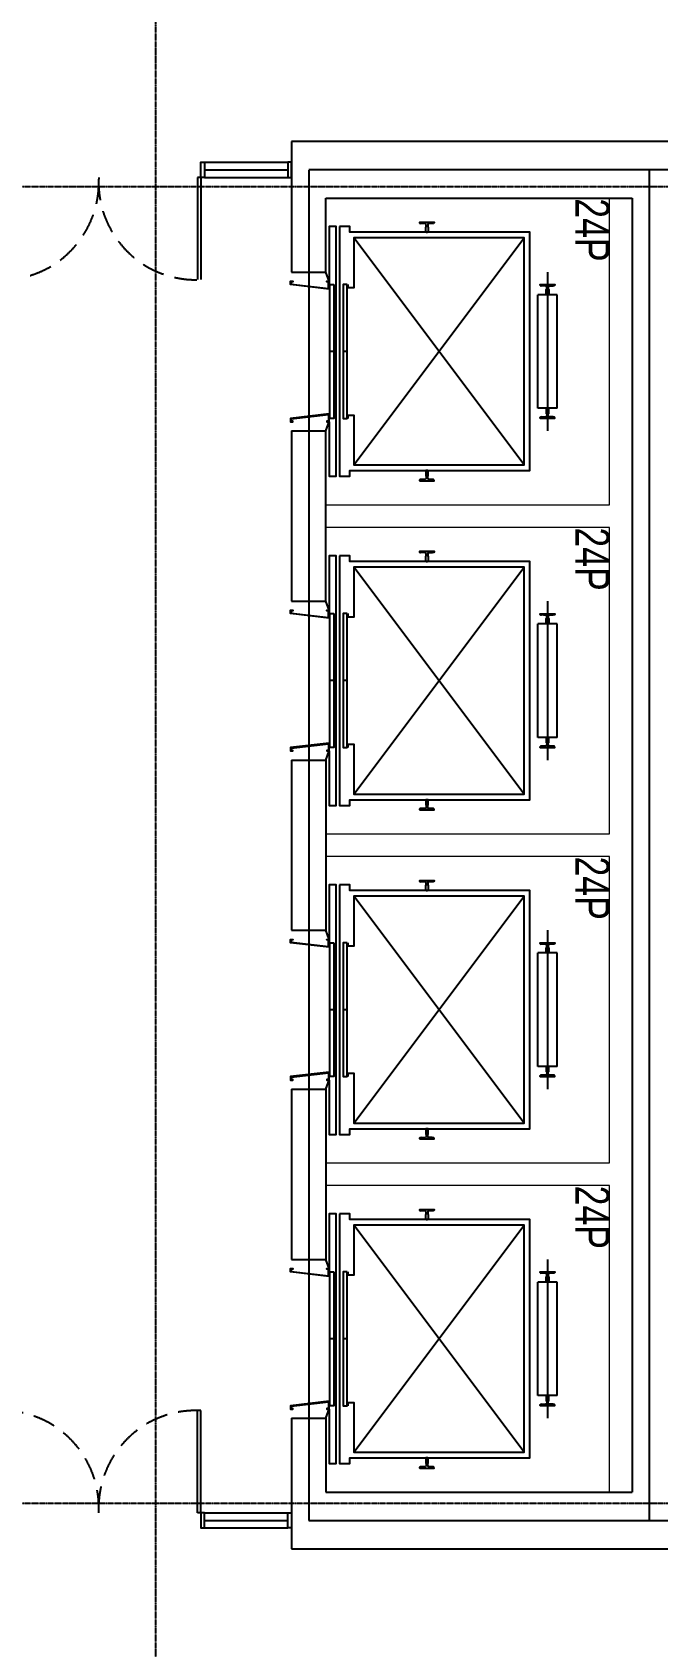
# Model space of a CAD drawing. Header units: millimetres. Extents: x -228566 to 117118, y -18667 to 244055.
# Drawn here: x -172151 to -166641, y 193268 to 207494 of the extents above; entities that cross this region are included whole.
import ezdxf
from ezdxf.enums import TextEntityAlignment as Align

# ---------------------------------------------------------------- set-up
doc = ezdxf.new("R2010")
doc.units = ezdxf.units.MM
for name, pattern in [('X-CORE_5F$0$CENTER2', [1.125, 0.75, -0.125, 0.125, -0.125]), ('X-CORE_5F$0$DASHED', [3, 2, -1]), ('X-GRID_5~ROOF$0$CENTER2', [1.125, 0.75, -0.125, 0.125, -0.125])]:
    doc.linetypes.add(name, pattern=pattern)
doc.layers.get('0').update_dxf_attribs({"lineweight": 20})
doc.layers.get('Defpoints').update_dxf_attribs({"color": 151, "lineweight": 9})
for name, color, linetype in [('X-CORE_5F$0$A-CEN2', 8, 'X-CORE_5F$0$CENTER2'), ('X-CORE_5F$0$A-CON', 2, 'Continuous'), ('X-CORE_5F$0$A-DOOR', 4, 'Continuous'), ('X-CORE_5F$0$A-ELEV', 5, 'Continuous'), ('X-CORE_5F$0$A-OPEN2', 9, 'X-CORE_5F$0$DASHED'), ('X-GRID_5~ROOF$0$A-CEN1', 1, 'X-GRID_5~ROOF$0$CENTER2')]:
    doc.layers.add(name, color=color, linetype=linetype)
doc.styles.add('X-CORE_5F$0$X-CORE_6~19F$0$평면도$0$X-PLAN_1F$0$돋움', font='')
doc.styles.get('X-CORE_5F$0$X-CORE_6~19F$0$평면도$0$X-PLAN_1F$0$돋움').set_extended_font_data('Dotum')

# ---------------------------------------------------------------- blocks, each defined once
blk = doc.blocks.new('X-CORE_5F$0$X-CORE_6~19F$0$20P-210-11009')
at = {"layer": 'Defpoints'}
blk.add_lwpolyline([(2050, -300), (2050, 0), (2700, 0), (2700, 2500), (0, 2500), (0, 0), (650, 0), (650, -300)], dxfattribs=at)
at = {"layer": 'X-CORE_5F$0$A-DOOR'}
for points in [[(735, 25), (735, 10), (730, 10), (730, 30), (800, 30), (760, -310), (730, -310), (730, -290), (735, -290), (735, -305), (756, -305), (794, 25)], [(1965, 25), (1965, 10), (1970, 10), (1970, 30), (1900, 30), (1940, -310), (1970, -310), (1970, -290), (1965, -290), (1965, -305), (1944, -305), (1906, 25)]]:
    blk.add_lwpolyline(points, close=True, dxfattribs=at)
at = {"layer": 'X-CORE_5F$0$A-ELEV'}
for p, q in [((850, 2039), (850, 1869)), ((1850, 2039), (850, 2039)), ((850, 2039), (850, 1869)), ((1850, 2039), (1850, 1869)), ((650, 1954), (2050, 1954)), ((773, 1907), (772, 1897)), ((1850, 1869), (850, 1869)), ((1927, 1907), (1928, 1897)), ((2350, 1749), (350, 249)), ((2350, 249), (350, 1749)), ((300, 886), (300, 898)), ((300, 898), (300, 886)), ((2477, 845), (2478, 835)), ((1350, 189), (1350, 154)), ((1350, 72), (1350, 37))]:
    blk.add_line(p, q, dxfattribs=at)
for points in [[(761, 1890), (765, 1890), (761, 1890), (761, 2018), (765, 2018, -0.397026), (772, 2011), (773, 2001), (775, 1968, 0.397088), (782, 1961), (800, 1961, 0.414214), (804, 1965), (847, 1965, -0.414214), (850, 1963), (850, 1945, -0.414214), (847, 1943), (804, 1943, 0.414214), (800, 1947), (782, 1947, 0.397073), (775, 1940), (772, 1897, -0.397026), (765, 1890, 0.397026), (772, 1897, -0.397026), (765, 1890)], [(1939, 1890), (1935, 1890), (1939, 1890), (1939, 2018), (1935, 2018, 0.397026), (1928, 2011), (1927, 2001), (1925, 1968, -0.397088), (1918, 1961), (1900, 1961, -0.414214), (1896, 1965), (1853, 1965, 0.414214), (1850, 1963), (1850, 1945, 0.414214), (1853, 1943), (1896, 1943, -0.414214), (1900, 1947), (1918, 1947, -0.397073), (1925, 1940), (1928, 1897, 0.397026), (1935, 1890, -0.397026), (1928, 1897, 0.397026), (1935, 1890)], [(211, 828), (215, 828), (211, 828), (211, 956), (215, 956, -0.397026), (222, 949), (223, 939), (225, 906, 0.397088), (232, 899), (250, 899, 0.414214), (254, 903), (297, 903, -0.414214), (300, 901), (300, 883, -0.414214), (297, 881), (254, 881, 0.414214), (250, 885), (232, 885, 0.397073), (225, 878), (222, 835, -0.397026), (215, 828, 0.397026), (222, 835, -0.397026), (215, 828)], [(2489, 828), (2485, 828), (2489, 828), (2489, 956), (2485, 956, 0.397026), (2478, 949), (2477, 939), (2475, 906, -0.397088), (2468, 899), (2450, 899, -0.414214), (2446, 903), (2403, 903, 0.414214), (2400, 901), (2400, 883, 0.414214), (2403, 881), (2446, 881, -0.414214), (2450, 885), (2468, 885, -0.397073), (2475, 878), (2478, 835, 0.397026), (2485, 828, -0.397026), (2478, 835, 0.397026), (2485, 828)]]:
    blk.add_lwpolyline(points, format="xyb", dxfattribs=at)
for points in [[(250, 122), (2450, 122), (2450, 212), (2400, 212), (2400, 1799), (300, 1799), (300, 212), (250, 212)], [(760, 189), (760, 154), (1940, 154), (1940, 189)], [(760, 72), (1940, 72), (1940, 37), (760, 37)]]:
    blk.add_lwpolyline(points, close=True, dxfattribs=at)
for points in [[(1940, 199), (1910, 199), (1910, 249), (2350, 249), (2350, 1749), (350, 1749), (350, 249), (790, 249), (790, 199), (760, 199)], [(2050, 0), (1970, 30), (2450, 30), (2450, 92), (250, 92), (250, 30), (730, 30), (650, 0)]]:
    blk.add_lwpolyline(points, dxfattribs=at)
at = {"layer": 'Defpoints', "style": 'X-CORE_5F$0$X-CORE_6~19F$0$평면도$0$X-PLAN_1F$0$돋움', "width": 0.8}
blk.add_text('24P', height=300, dxfattribs=at).set_placement((0, 2500), align=Align.TOP_LEFT)
blk = doc.blocks.new('A$Cc43ae5d8')
at = {"layer": 'X-CORE_5F$0$A-CEN2'}
for p, q in [((30050, -13350), (30050, -25250)), ((36050, -13350), (30050, -13350)), ((33050, -13350), (33050, -25250)), ((30050, -25250), (36050, -25250))]:
    blk.add_line(p, q, dxfattribs=at)
at = {"layer": 'X-CORE_5F$0$A-CON', "ltscale": 10}
for p, q in [((29900, -13100), (29900, -14250)), ((36200, -13100), (29900, -13100)), ((30200, -14250), (30200, -13600)), ((30200, -13600), (32900, -13600)), ((32900, -13600), (32900, -25000)), ((29900, -14250), (30200, -14250)), ((29900, -15650), (29900, -17150)), ((29900, -15650), (30200, -15650)), ((30200, -17150), (30200, -15650)), ((29900, -17150), (30200, -17150)), ((29900, -18550), (29900, -20050)), ((29900, -18550), (30200, -18550)), ((30200, -18550), (30200, -20050)), ((29900, -20050), (30200, -20050)), ((29900, -21450), (30200, -21450)), ((29900, -21450), (29900, -22950)), ((30200, -21450), (30200, -22950)), ((29900, -22950), (30200, -22950)), ((29900, -24350), (30200, -24350)), ((29900, -24350), (29900, -25500)), ((30200, -24350), (30200, -25000)), ((30200, -25000), (32900, -25000)), ((29900, -25500), (36200, -25500))]:
    blk.add_line(p, q, dxfattribs=at)
at = {"layer": 'X-CORE_5F$0$A-DOOR', "color": 8}
for p, q in [((29133, -13283), (29867, -13283)), ((29133, -13417), (29867, -13417)), ((29133, -25183), (29867, -25183)), ((29133, -25317), (29867, -25317))]:
    blk.add_line(p, q, dxfattribs=at)
at = {"layer": 'X-CORE_5F$0$A-DOOR'}
for p, q in [((29133, -13350), (29867, -13350)), ((29100, -13417), (29070, -13417)), ((29100, -25183), (29070, -25183)), ((29133, -25250), (29867, -25250))]:
    blk.add_line(p, q, dxfattribs=at)
for points in [[(29100, -13417), (29100, -13283), (29133, -13283), (29133, -13417)], [(29900, -13417), (29900, -13283), (29867, -13283), (29867, -13417)], [(29100, -25183), (29100, -25317), (29133, -25317), (29133, -25183)], [(29900, -25183), (29900, -25317), (29867, -25317), (29867, -25183)]]:
    blk.add_lwpolyline(points, close=True, dxfattribs=at)
for points in [[(29070, -13417), (29070, -14317)], [(29100, -13417), (29100, -14317)], [(29070, -25183), (29070, -24283)], [(29100, -25183), (29100, -24283)]]:
    blk.add_lwpolyline(points, dxfattribs=at)
at = {"layer": 'X-CORE_5F$0$A-OPEN2', "ltscale": 100}
for centre, start, end in [((27344, -13461), 267.0318, 2.9682), ((29056, -13461), 177.0318, 272.9682), ((27344, -25139), 357.0318, 92.9682), ((29056, -25139), 87.0318, 182.9682)]:
    blk.add_arc(centre, 857, start, end, dxfattribs=at)
at = {"layer": 'X-GRID_5~ROOF$0$A-CEN1', "ltscale": 10}
blk.add_line((28700, 8750), (28700, -47250), dxfattribs=at)
for points in [[(66500, -13500), (-3500, -13500)], [(66500, -25100), (-3500, -25100)]]:
    blk.add_lwpolyline(points, dxfattribs=at)
at = {"rotation": 270}
for p in [(30200, -13600), (30200, -16500), (30200, -19400), (30200, -22300)]:
    blk.add_blockref('X-CORE_5F$0$X-CORE_6~19F$0$20P-210-11009', p, dxfattribs=at)

msp = doc.modelspace()

# ---------------------------------------------------------------- block references
at = {"layer": 'Defpoints'}
msp.add_blockref('A$Cc43ae5d8', (-199765.7, 219631.3), dxfattribs=at)

doc.saveas('drawing.dxf')
